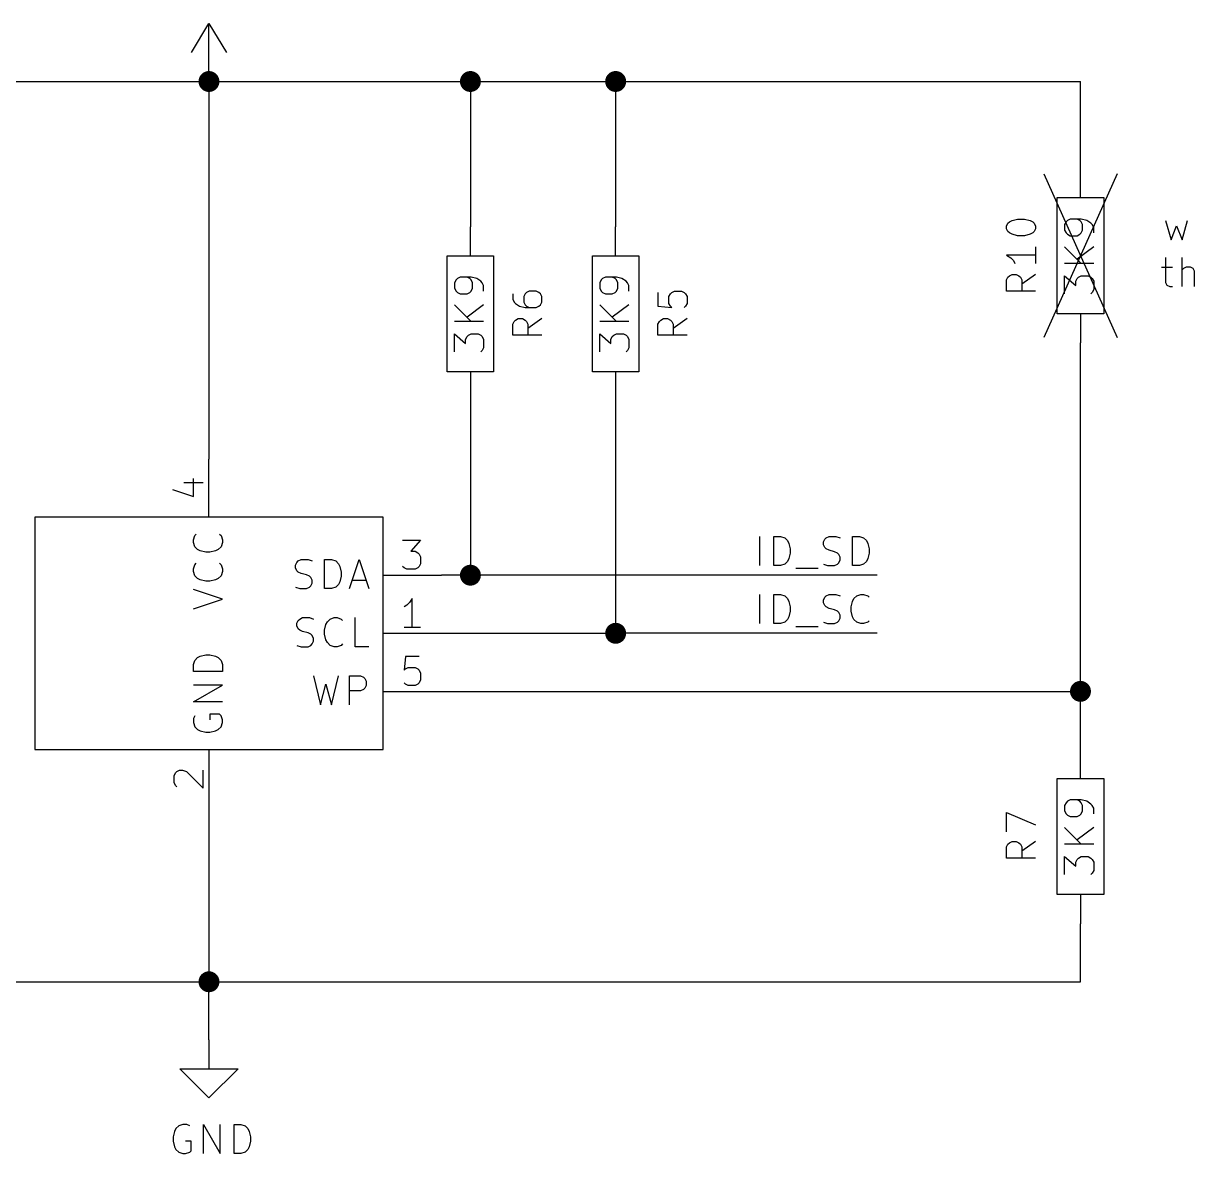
# Model space of a CAD drawing. Extents: x 0.4 to 11.3, y -7.9 to -0.4.
# Drawn here: x 1.431 to 3.446, y -5.646 to -3.7 of the extents above; entities that cross this region are included whole.
import ezdxf

# ---------------------------------------------------------------- set-up
doc = ezdxf.new("R2010")
doc.units = 0
doc.header["$MEASUREMENT"] = 0
for name, color, linetype in [('BLUE3', 171, 'CONTINUOUS'), ('CYAN2', 4, 'CONTINUOUS'), ('GRAY1', 251, 'CONTINUOUS'), ('GRAY3', 9, 'CONTINUOUS'), ('GREEN3', 91, 'CONTINUOUS'), ('LORANGE', 41, 'CONTINUOUS'), ('LYELLOW', 51, 'CONTINUOUS'), ('RED2', 1, 'CONTINUOUS'), ('RED3', 11, 'CONTINUOUS')]:
    doc.layers.add(name, color=color, linetype=linetype)

msp = doc.modelspace()

# ---------------------------------------------------------------- linework, layer by layer
at = {"layer": 'BLUE3', "linetype": 'CONTINUOUS'}
for p, q in [((3.3964, -4.0391), (3.406, -4.0725)), ((3.406, -4.0725), (3.4155, -4.0487)), ((3.4155, -4.0487), (3.425, -4.0725)), ((3.425, -4.0725), (3.4345, -4.0391)), ((3.3964, -4.103), (3.3964, -4.1458)), ((3.425, -4.153), (3.425, -4.103)), ((3.3893, -4.1196), (3.4083, -4.1196)), ((3.4274, -4.122), (3.425, -4.1244)), ((3.4321, -4.1196), (3.4274, -4.122)), ((3.4393, -4.1196), (3.4321, -4.1196)), ((3.444, -4.122), (3.4393, -4.1196)), ((3.4464, -4.1268), (3.444, -4.122)), ((3.4464, -4.153), (3.4464, -4.1268)), ((3.3964, -4.1458), (3.3988, -4.1506)), ((3.3988, -4.1506), (3.4036, -4.153)), ((3.4036, -4.153), (3.4083, -4.153))]:
    msp.add_line(p, q, dxfattribs=at)
at = {"layer": 'CYAN2', "linetype": 'CONTINUOUS'}
for p, q in [((2.1752, -4.1417), (2.1728, -4.1464)), ((2.1728, -4.1464), (2.1728, -4.1559)), ((2.1776, -4.1393), (2.1752, -4.1417)), ((2.1823, -4.1369), (2.1776, -4.1393)), ((2.2014, -4.1369), (2.1823, -4.1369)), ((2.199, -4.1393), (2.1942, -4.1369)), ((2.2014, -4.1417), (2.199, -4.1393)), ((2.2109, -4.1393), (2.2014, -4.1369)), ((2.2038, -4.1464), (2.2014, -4.1417)), ((2.2038, -4.1559), (2.2038, -4.1464)), ((2.218, -4.144), (2.2109, -4.1393)), ((2.2204, -4.1464), (2.218, -4.144)), ((2.2228, -4.1512), (2.2204, -4.1464)), ((2.2228, -4.1607), (2.2228, -4.1512)), ((2.4252, -4.1417), (2.4228, -4.1464)), ((2.4228, -4.1464), (2.4228, -4.1559)), ((2.4276, -4.1393), (2.4252, -4.1417)), ((2.4323, -4.1369), (2.4276, -4.1393)), ((2.4514, -4.1369), (2.4323, -4.1369)), ((2.449, -4.1393), (2.4442, -4.1369)), ((2.4514, -4.1417), (2.449, -4.1393)), ((2.4609, -4.1393), (2.4514, -4.1369)), ((2.4538, -4.1464), (2.4514, -4.1417)), ((2.4538, -4.1559), (2.4538, -4.1464)), ((2.468, -4.144), (2.4609, -4.1393)), ((2.4704, -4.1464), (2.468, -4.144)), ((2.4728, -4.1512), (2.4704, -4.1464)), ((2.4728, -4.1607), (2.4728, -4.1512)), ((2.1728, -4.1559), (2.1752, -4.1607)), ((2.1752, -4.1607), (2.1776, -4.1631)), ((2.1776, -4.1631), (2.1823, -4.1655)), ((2.1823, -4.1655), (2.1942, -4.1655)), ((2.1942, -4.1655), (2.199, -4.1631)), ((2.199, -4.1631), (2.2014, -4.1607)), ((2.2014, -4.1607), (2.2038, -4.1559)), ((2.2728, -4.1655), (2.2728, -4.175)), ((2.2942, -4.1655), (2.2918, -4.1702)), ((2.2918, -4.1702), (2.2918, -4.1798)), ((2.2966, -4.1631), (2.2942, -4.1655)), ((2.3014, -4.1607), (2.2966, -4.1631)), ((2.3133, -4.1607), (2.3014, -4.1607)), ((2.318, -4.1631), (2.3133, -4.1607)), ((2.3204, -4.1655), (2.318, -4.1631)), ((2.3228, -4.1702), (2.3204, -4.1655)), ((2.3228, -4.1798), (2.3228, -4.1702)), ((2.4228, -4.1559), (2.4252, -4.1607)), ((2.4252, -4.1607), (2.4276, -4.1631)), ((2.4276, -4.1631), (2.4323, -4.1655)), ((2.4323, -4.1655), (2.4442, -4.1655)), ((2.4442, -4.1655), (2.449, -4.1631)), ((2.449, -4.1631), (2.4514, -4.1607)), ((2.4514, -4.1607), (2.4538, -4.1559)), ((2.5228, -4.1631), (2.5228, -4.1869)), ((2.5418, -4.1702), (2.5442, -4.1655)), ((2.5418, -4.1821), (2.5418, -4.1702)), ((2.5442, -4.1655), (2.5466, -4.1631)), ((2.5466, -4.1631), (2.5514, -4.1607)), ((2.5514, -4.1607), (2.5633, -4.1607)), ((2.5633, -4.1607), (2.568, -4.1631)), ((2.568, -4.1631), (2.5704, -4.1655)), ((2.5704, -4.1655), (2.5728, -4.1702)), ((2.5728, -4.1702), (2.5728, -4.1821)), ((2.1728, -4.1845), (2.2014, -4.2131)), ((2.2228, -4.1845), (2.1942, -4.2059)), ((2.2728, -4.175), (2.2752, -4.1798)), ((2.2752, -4.1798), (2.2776, -4.1821)), ((2.2776, -4.1821), (2.2847, -4.1869)), ((2.2847, -4.1869), (2.2942, -4.1893)), ((2.2918, -4.1798), (2.2942, -4.1845)), ((2.2942, -4.1845), (2.2966, -4.1869)), ((2.2942, -4.1893), (2.3133, -4.1893)), ((2.2966, -4.1869), (2.3014, -4.1893)), ((2.3133, -4.1893), (2.318, -4.1869)), ((2.318, -4.1869), (2.3204, -4.1845)), ((2.3204, -4.1845), (2.3228, -4.1798)), ((2.4228, -4.1845), (2.4514, -4.2131)), ((2.4728, -4.1845), (2.4442, -4.2059)), ((2.5228, -4.1869), (2.5466, -4.1893)), ((2.5442, -4.1869), (2.5418, -4.1821)), ((2.5466, -4.1893), (2.5442, -4.1869)), ((2.5704, -4.1869), (2.568, -4.1893)), ((2.5728, -4.1821), (2.5704, -4.1869)), ((2.2752, -4.2131), (2.2776, -4.2107)), ((2.2776, -4.2107), (2.2823, -4.2083)), ((2.2823, -4.2083), (2.2895, -4.2083)), ((2.2895, -4.2083), (2.2942, -4.2107)), ((2.2942, -4.2107), (2.2966, -4.2131)), ((2.3228, -4.2083), (2.299, -4.225)), ((2.5252, -4.2131), (2.5276, -4.2107)), ((2.5276, -4.2107), (2.5323, -4.2083)), ((2.5323, -4.2083), (2.5395, -4.2083)), ((2.5395, -4.2083), (2.5442, -4.2107)), ((2.5442, -4.2107), (2.5466, -4.2131)), ((2.5728, -4.2083), (2.549, -4.225)), ((2.2228, -4.2131), (2.1728, -4.2131)), ((2.2728, -4.2179), (2.2752, -4.2131)), ((2.2728, -4.2369), (2.2728, -4.2179)), ((2.2966, -4.2131), (2.299, -4.2179)), ((2.299, -4.2179), (2.299, -4.2369)), ((2.4728, -4.2131), (2.4228, -4.2131)), ((2.5228, -4.2179), (2.5252, -4.2131)), ((2.5228, -4.2369), (2.5228, -4.2179)), ((2.5466, -4.2131), (2.549, -4.2179)), ((2.549, -4.2179), (2.549, -4.2369)), ((2.1728, -4.2655), (2.1728, -4.2345)), ((2.1728, -4.2345), (2.1918, -4.2512)), ((2.1918, -4.244), (2.1942, -4.2393)), ((2.1918, -4.2512), (2.1918, -4.244)), ((2.1942, -4.2393), (2.1966, -4.2369)), ((2.1966, -4.2369), (2.2014, -4.2345)), ((2.2014, -4.2345), (2.2133, -4.2345)), ((2.2133, -4.2345), (2.218, -4.2369)), ((2.218, -4.2369), (2.2204, -4.2393)), ((2.2204, -4.2393), (2.2228, -4.244)), ((2.2228, -4.244), (2.2228, -4.2583)), ((2.3228, -4.2369), (2.2728, -4.2369)), ((2.4228, -4.2655), (2.4228, -4.2345)), ((2.4228, -4.2345), (2.4418, -4.2512)), ((2.4418, -4.244), (2.4442, -4.2393)), ((2.4418, -4.2512), (2.4418, -4.244)), ((2.4442, -4.2393), (2.4466, -4.2369)), ((2.4466, -4.2369), (2.4514, -4.2345)), ((2.4514, -4.2345), (2.4633, -4.2345)), ((2.4633, -4.2345), (2.468, -4.2369)), ((2.468, -4.2369), (2.4704, -4.2393)), ((2.4704, -4.2393), (2.4728, -4.244)), ((2.4728, -4.244), (2.4728, -4.2583)), ((2.5728, -4.2369), (2.5228, -4.2369)), ((2.2204, -4.2631), (2.218, -4.2655)), ((2.2228, -4.2583), (2.2204, -4.2631)), ((2.4704, -4.2631), (2.468, -4.2655)), ((2.4728, -4.2583), (2.4704, -4.2631)), ((1.7231, -4.589), (1.7255, -4.5819)), ((1.7231, -4.589), (1.7255, -4.5819)), ((1.7231, -4.5938), (1.7231, -4.589)), ((1.7231, -4.5938), (1.7231, -4.589)), ((1.7255, -4.6009), (1.7231, -4.5938)), ((1.7255, -4.6009), (1.7231, -4.5938)), ((1.7255, -4.5819), (1.7279, -4.5795)), ((1.7255, -4.5819), (1.7279, -4.5795)), ((1.7684, -4.5795), (1.7708, -4.5819)), ((1.7684, -4.5795), (1.7708, -4.5819)), ((1.7708, -4.5819), (1.7731, -4.589)), ((1.7708, -4.5819), (1.7731, -4.589)), ((1.7731, -4.5938), (1.7708, -4.6009)), ((1.7731, -4.5938), (1.7708, -4.6009)), ((1.7731, -4.589), (1.7731, -4.5938)), ((1.7731, -4.589), (1.7731, -4.5938)), ((1.7303, -4.6057), (1.7255, -4.6009)), ((1.7303, -4.6057), (1.7255, -4.6009)), ((1.735, -4.6081), (1.7303, -4.6057)), ((1.735, -4.6081), (1.7303, -4.6057)), ((1.7446, -4.6105), (1.735, -4.6081)), ((1.7446, -4.6105), (1.735, -4.6081)), ((1.7517, -4.6105), (1.7446, -4.6105)), ((1.7517, -4.6105), (1.7446, -4.6105)), ((1.7612, -4.6081), (1.7517, -4.6105)), ((1.7612, -4.6081), (1.7517, -4.6105)), ((1.766, -4.6057), (1.7612, -4.6081)), ((1.766, -4.6057), (1.7612, -4.6081)), ((1.7708, -4.6009), (1.766, -4.6057)), ((1.7708, -4.6009), (1.766, -4.6057)), ((1.7231, -4.639), (1.7255, -4.6319)), ((1.7231, -4.639), (1.7255, -4.6319)), ((1.7255, -4.6319), (1.7279, -4.6295)), ((1.7255, -4.6319), (1.7279, -4.6295)), ((1.7684, -4.6295), (1.7708, -4.6319)), ((1.7684, -4.6295), (1.7708, -4.6319)), ((1.7708, -4.6319), (1.7731, -4.639)), ((1.7708, -4.6319), (1.7731, -4.639)), ((1.899, -4.6327), (1.9014, -4.6279)), ((1.899, -4.6327), (1.9014, -4.6279)), ((1.899, -4.6374), (1.899, -4.6327)), ((1.899, -4.6374), (1.899, -4.6327)), ((1.9014, -4.6279), (1.9038, -4.6255)), ((1.9014, -4.6279), (1.9038, -4.6255)), ((1.9038, -4.6255), (1.9086, -4.6231)), ((1.9038, -4.6255), (1.9086, -4.6231)), ((1.9086, -4.6231), (1.9205, -4.6231)), ((1.9086, -4.6231), (1.9205, -4.6231)), ((1.9205, -4.6231), (1.9276, -4.6255)), ((1.9205, -4.6231), (1.9276, -4.6255)), ((1.949, -4.6731), (1.949, -4.6231)), ((1.949, -4.6231), (1.9609, -4.6231)), ((1.949, -4.6731), (1.949, -4.6231)), ((1.949, -4.6231), (1.9609, -4.6231)), ((1.9609, -4.6231), (1.9681, -4.6255)), ((1.9609, -4.6231), (1.9681, -4.6255)), ((1.9681, -4.6255), (1.9729, -4.6303)), ((1.9681, -4.6255), (1.9729, -4.6303)), ((1.9729, -4.6303), (1.9752, -4.635)), ((1.9729, -4.6303), (1.9752, -4.635)), ((1.9752, -4.635), (1.9776, -4.6446)), ((1.9752, -4.635), (1.9776, -4.6446)), ((1.9919, -4.6731), (2.0086, -4.6231)), ((1.9919, -4.6731), (2.0086, -4.6231)), ((2.0086, -4.6231), (2.0252, -4.6731)), ((2.0086, -4.6231), (2.0252, -4.6731)), ((1.7231, -4.6438), (1.7231, -4.639)), ((1.7231, -4.6438), (1.7231, -4.639)), ((1.7255, -4.6509), (1.7231, -4.6438)), ((1.7255, -4.6509), (1.7231, -4.6438)), ((1.7303, -4.6557), (1.7255, -4.6509)), ((1.7303, -4.6557), (1.7255, -4.6509)), ((1.735, -4.6581), (1.7303, -4.6557)), ((1.735, -4.6581), (1.7303, -4.6557)), ((1.766, -4.6557), (1.7612, -4.6581)), ((1.766, -4.6557), (1.7612, -4.6581)), ((1.7708, -4.6509), (1.766, -4.6557)), ((1.7708, -4.6509), (1.766, -4.6557)), ((1.7731, -4.6438), (1.7708, -4.6509)), ((1.7731, -4.6438), (1.7708, -4.6509)), ((1.7731, -4.639), (1.7731, -4.6438)), ((1.7731, -4.639), (1.7731, -4.6438)), ((1.9014, -4.6422), (1.899, -4.6374)), ((1.9014, -4.6422), (1.899, -4.6374)), ((1.9038, -4.6446), (1.9014, -4.6422)), ((1.9038, -4.6446), (1.9014, -4.6422)), ((1.9086, -4.6469), (1.9038, -4.6446)), ((1.9086, -4.6469), (1.9038, -4.6446)), ((1.9181, -4.6493), (1.9086, -4.6469)), ((1.9181, -4.6493), (1.9086, -4.6469)), ((1.9229, -4.6517), (1.9181, -4.6493)), ((1.9229, -4.6517), (1.9181, -4.6493)), ((1.9252, -4.6541), (1.9229, -4.6517)), ((1.9252, -4.6541), (1.9229, -4.6517)), ((1.9276, -4.6588), (1.9252, -4.6541)), ((1.9276, -4.6588), (1.9252, -4.6541)), ((1.9776, -4.6517), (1.9752, -4.6612)), ((1.9776, -4.6517), (1.9752, -4.6612)), ((1.9776, -4.6446), (1.9776, -4.6517)), ((1.9776, -4.6446), (1.9776, -4.6517)), ((1.7731, -4.6914), (1.7231, -4.6748)), ((1.7731, -4.6914), (1.7231, -4.6748)), ((1.7446, -4.6605), (1.735, -4.6581)), ((1.7446, -4.6605), (1.735, -4.6581)), ((1.7517, -4.6605), (1.7446, -4.6605)), ((1.7517, -4.6605), (1.7446, -4.6605)), ((1.7612, -4.6581), (1.7517, -4.6605)), ((1.7612, -4.6581), (1.7517, -4.6605)), ((1.899, -4.6708), (1.9062, -4.6731)), ((1.899, -4.6708), (1.9062, -4.6731)), ((1.9062, -4.6731), (1.9181, -4.6731)), ((1.9062, -4.6731), (1.9181, -4.6731)), ((1.9181, -4.6731), (1.9229, -4.6708)), ((1.9181, -4.6731), (1.9229, -4.6708)), ((1.9229, -4.6708), (1.9252, -4.6684)), ((1.9229, -4.6708), (1.9252, -4.6684)), ((1.9252, -4.6684), (1.9276, -4.6636)), ((1.9252, -4.6684), (1.9276, -4.6636)), ((1.9276, -4.6636), (1.9276, -4.6588)), ((1.9276, -4.6636), (1.9276, -4.6588)), ((1.9609, -4.6731), (1.949, -4.6731)), ((1.9609, -4.6731), (1.949, -4.6731)), ((1.9681, -4.6708), (1.9609, -4.6731)), ((1.9681, -4.6708), (1.9609, -4.6731)), ((1.9729, -4.666), (1.9681, -4.6708)), ((1.9729, -4.666), (1.9681, -4.6708)), ((1.9752, -4.6612), (1.9729, -4.666)), ((1.9752, -4.6612), (1.9729, -4.666)), ((1.9967, -4.6588), (2.0205, -4.6588)), ((1.9967, -4.6588), (2.0205, -4.6588)), ((1.7231, -4.7081), (1.7731, -4.6914)), ((1.7231, -4.7081), (1.7731, -4.6914)), ((1.9014, -4.7327), (1.9038, -4.7279)), ((1.9014, -4.7327), (1.9038, -4.7279)), ((1.9014, -4.7374), (1.9014, -4.7327)), ((1.9014, -4.7374), (1.9014, -4.7327)), ((1.9038, -4.7279), (1.9062, -4.7255)), ((1.9038, -4.7279), (1.9062, -4.7255)), ((1.9062, -4.7255), (1.911, -4.7231)), ((1.9062, -4.7255), (1.911, -4.7231)), ((1.911, -4.7231), (1.9229, -4.7231)), ((1.911, -4.7231), (1.9229, -4.7231)), ((1.9229, -4.7231), (1.93, -4.7255)), ((1.9229, -4.7231), (1.93, -4.7255)), ((1.949, -4.7446), (1.9514, -4.735)), ((1.949, -4.7446), (1.9514, -4.735)), ((1.9514, -4.735), (1.9538, -4.7303)), ((1.9514, -4.735), (1.9538, -4.7303)), ((1.9538, -4.7303), (1.9586, -4.7255)), ((1.9538, -4.7303), (1.9586, -4.7255)), ((1.9586, -4.7255), (1.9657, -4.7231)), ((1.9586, -4.7255), (1.9657, -4.7231)), ((1.9657, -4.7231), (1.9705, -4.7231)), ((1.9657, -4.7231), (1.9705, -4.7231)), ((1.9705, -4.7231), (1.9776, -4.7255)), ((1.9705, -4.7231), (1.9776, -4.7255)), ((1.9776, -4.7255), (1.98, -4.7279)), ((1.9776, -4.7255), (1.98, -4.7279)), ((2.0014, -4.7731), (2.0014, -4.7231)), ((2.0014, -4.7731), (2.0014, -4.7231)), ((1.9038, -4.7422), (1.9014, -4.7374)), ((1.9038, -4.7422), (1.9014, -4.7374)), ((1.9062, -4.7446), (1.9038, -4.7422)), ((1.9062, -4.7446), (1.9038, -4.7422)), ((1.911, -4.7469), (1.9062, -4.7446)), ((1.911, -4.7469), (1.9062, -4.7446)), ((1.9205, -4.7493), (1.911, -4.7469)), ((1.9205, -4.7493), (1.911, -4.7469)), ((1.9252, -4.7517), (1.9205, -4.7493)), ((1.9252, -4.7517), (1.9205, -4.7493)), ((1.9276, -4.7541), (1.9252, -4.7517)), ((1.9276, -4.7541), (1.9252, -4.7517)), ((1.93, -4.7588), (1.9276, -4.7541)), ((1.93, -4.7588), (1.9276, -4.7541)), ((1.949, -4.7517), (1.949, -4.7446)), ((1.949, -4.7517), (1.949, -4.7446)), ((1.9514, -4.7612), (1.949, -4.7517)), ((1.9514, -4.7612), (1.949, -4.7517)), ((1.9014, -4.7708), (1.9086, -4.7731)), ((1.9014, -4.7708), (1.9086, -4.7731)), ((1.9086, -4.7731), (1.9205, -4.7731)), ((1.9086, -4.7731), (1.9205, -4.7731)), ((1.9205, -4.7731), (1.9252, -4.7708)), ((1.9205, -4.7731), (1.9252, -4.7708)), ((1.9252, -4.7708), (1.9276, -4.7684)), ((1.9252, -4.7708), (1.9276, -4.7684)), ((1.9276, -4.7684), (1.93, -4.7636)), ((1.9276, -4.7684), (1.93, -4.7636)), ((1.93, -4.7636), (1.93, -4.7588)), ((1.93, -4.7636), (1.93, -4.7588)), ((1.9538, -4.766), (1.9514, -4.7612)), ((1.9538, -4.766), (1.9514, -4.7612)), ((1.9586, -4.7708), (1.9538, -4.766)), ((1.9586, -4.7708), (1.9538, -4.766)), ((1.9657, -4.7731), (1.9586, -4.7708)), ((1.9657, -4.7731), (1.9586, -4.7708)), ((1.9705, -4.7731), (1.9657, -4.7731)), ((1.9705, -4.7731), (1.9657, -4.7731)), ((1.9776, -4.7708), (1.9705, -4.7731)), ((1.9776, -4.7708), (1.9705, -4.7731)), ((1.98, -4.7684), (1.9776, -4.7708)), ((1.98, -4.7684), (1.9776, -4.7708)), ((2.0252, -4.7731), (2.0014, -4.7731)), ((2.0252, -4.7731), (2.0014, -4.7731)), ((1.7231, -4.8038), (1.7255, -4.7967)), ((1.7231, -4.8038), (1.7255, -4.7967)), ((1.7255, -4.7967), (1.7303, -4.7919)), ((1.7255, -4.7967), (1.7303, -4.7919)), ((1.7303, -4.7919), (1.735, -4.7895)), ((1.7303, -4.7919), (1.735, -4.7895)), ((1.735, -4.7895), (1.7446, -4.7871)), ((1.735, -4.7895), (1.7446, -4.7871)), ((1.7446, -4.7871), (1.7517, -4.7871)), ((1.7446, -4.7871), (1.7517, -4.7871)), ((1.7517, -4.7871), (1.7612, -4.7895)), ((1.7517, -4.7871), (1.7612, -4.7895)), ((1.7612, -4.7895), (1.766, -4.7919)), ((1.7612, -4.7895), (1.766, -4.7919)), ((1.766, -4.7919), (1.7708, -4.7967)), ((1.766, -4.7919), (1.7708, -4.7967)), ((1.7708, -4.7967), (1.7731, -4.8038)), ((1.7708, -4.7967), (1.7731, -4.8038)), ((1.7231, -4.8157), (1.7231, -4.8038)), ((1.7231, -4.8157), (1.7231, -4.8038)), ((1.7731, -4.8157), (1.7231, -4.8157)), ((1.7731, -4.8157), (1.7231, -4.8157)), ((1.7731, -4.8038), (1.7731, -4.8157)), ((1.7731, -4.8038), (1.7731, -4.8157)), ((1.93, -4.8231), (1.9419, -4.8731)), ((1.93, -4.8231), (1.9419, -4.8731)), ((1.9419, -4.8731), (1.9514, -4.8374)), ((1.9419, -4.8731), (1.9514, -4.8374)), ((1.9514, -4.8374), (1.961, -4.8731)), ((1.9514, -4.8374), (1.961, -4.8731)), ((1.961, -4.8731), (1.9729, -4.8231)), ((1.961, -4.8731), (1.9729, -4.8231)), ((1.9919, -4.8731), (1.9919, -4.8231)), ((1.9919, -4.8231), (2.0109, -4.8231)), ((1.9919, -4.8731), (1.9919, -4.8231)), ((1.9919, -4.8231), (2.0109, -4.8231)), ((2.0109, -4.8231), (2.0157, -4.8255)), ((2.0109, -4.8231), (2.0157, -4.8255)), ((2.0157, -4.8255), (2.0181, -4.8279)), ((2.0157, -4.8255), (2.0181, -4.8279)), ((2.0181, -4.8279), (2.0205, -4.8327)), ((2.0181, -4.8279), (2.0205, -4.8327)), ((2.0205, -4.8327), (2.0205, -4.8398)), ((2.0205, -4.8327), (2.0205, -4.8398)), ((1.7231, -4.8681), (1.7731, -4.8395)), ((1.7731, -4.8395), (1.7231, -4.8395)), ((1.7231, -4.8681), (1.7731, -4.8395)), ((1.7731, -4.8395), (1.7231, -4.8395)), ((2.0109, -4.8493), (1.9919, -4.8493)), ((2.0109, -4.8493), (1.9919, -4.8493)), ((2.0157, -4.8469), (2.0109, -4.8493)), ((2.0157, -4.8469), (2.0109, -4.8493)), ((2.0181, -4.8446), (2.0157, -4.8469)), ((2.0181, -4.8446), (2.0157, -4.8469)), ((2.0205, -4.8398), (2.0181, -4.8446)), ((2.0205, -4.8398), (2.0181, -4.8446)), ((1.7731, -4.8681), (1.7231, -4.8681)), ((1.7731, -4.8681), (1.7231, -4.8681)), ((1.7255, -4.8919), (1.7231, -4.8967)), ((1.7255, -4.8919), (1.7231, -4.8967)), ((1.7231, -4.8967), (1.7231, -4.9038)), ((1.7231, -4.8967), (1.7231, -4.9038)), ((1.7684, -4.8895), (1.7517, -4.8895)), ((1.7517, -4.8895), (1.7517, -4.899)), ((1.7684, -4.8895), (1.7517, -4.8895)), ((1.7517, -4.8895), (1.7517, -4.899)), ((1.7708, -4.8919), (1.7684, -4.8895)), ((1.7708, -4.8919), (1.7684, -4.8895)), ((1.7731, -4.899), (1.7708, -4.8919)), ((1.7731, -4.899), (1.7708, -4.8919)), ((1.7231, -4.9038), (1.7255, -4.9109)), ((1.7231, -4.9038), (1.7255, -4.9109)), ((1.7255, -4.9109), (1.7303, -4.9157)), ((1.7255, -4.9109), (1.7303, -4.9157)), ((1.7303, -4.9157), (1.735, -4.9181)), ((1.7303, -4.9157), (1.735, -4.9181)), ((1.735, -4.9181), (1.7446, -4.9205)), ((1.735, -4.9181), (1.7446, -4.9205)), ((1.7517, -4.9205), (1.7612, -4.9181)), ((1.7517, -4.9205), (1.7612, -4.9181)), ((1.7612, -4.9181), (1.766, -4.9157)), ((1.7612, -4.9181), (1.766, -4.9157)), ((1.766, -4.9157), (1.7708, -4.9109)), ((1.766, -4.9157), (1.7708, -4.9109)), ((1.7708, -4.9109), (1.7731, -4.9038)), ((1.7708, -4.9109), (1.7731, -4.9038)), ((1.7731, -4.9038), (1.7731, -4.899)), ((1.7731, -4.9038), (1.7731, -4.899)), ((1.7446, -4.9205), (1.7517, -4.9205)), ((1.7446, -4.9205), (1.7517, -4.9205)), ((3.2276, -5.0393), (3.2252, -5.0417)), ((3.2323, -5.0369), (3.2276, -5.0393)), ((3.2514, -5.0369), (3.2323, -5.0369)), ((3.249, -5.0393), (3.2442, -5.0369)), ((3.2514, -5.0417), (3.249, -5.0393)), ((3.2609, -5.0393), (3.2514, -5.0369)), ((3.268, -5.044), (3.2609, -5.0393)), ((3.1228, -5.0917), (3.1228, -5.0583)), ((3.1228, -5.0583), (3.1728, -5.0798)), ((3.2252, -5.0417), (3.2228, -5.0464)), ((3.2228, -5.0464), (3.2228, -5.0559)), ((3.2228, -5.0559), (3.2252, -5.0607)), ((3.2538, -5.0464), (3.2514, -5.0417)), ((3.2514, -5.0607), (3.2538, -5.0559)), ((3.2538, -5.0559), (3.2538, -5.0464)), ((3.2704, -5.0464), (3.268, -5.044)), ((3.2728, -5.0512), (3.2704, -5.0464)), ((3.2728, -5.0607), (3.2728, -5.0512)), ((3.2252, -5.0607), (3.2276, -5.0631)), ((3.2276, -5.0631), (3.2323, -5.0655)), ((3.2323, -5.0655), (3.2442, -5.0655)), ((3.2442, -5.0655), (3.249, -5.0631)), ((3.249, -5.0631), (3.2514, -5.0607)), ((3.2228, -5.0845), (3.2514, -5.1131)), ((3.2728, -5.0845), (3.2442, -5.1059)), ((3.1228, -5.1179), (3.1252, -5.1131)), ((3.1228, -5.1369), (3.1228, -5.1179)), ((3.1252, -5.1131), (3.1276, -5.1107)), ((3.1276, -5.1107), (3.1323, -5.1083)), ((3.1323, -5.1083), (3.1395, -5.1083)), ((3.1395, -5.1083), (3.1442, -5.1107)), ((3.1442, -5.1107), (3.1466, -5.1131)), ((3.1466, -5.1131), (3.149, -5.1179)), ((3.1728, -5.1083), (3.149, -5.125)), ((3.149, -5.1179), (3.149, -5.1369)), ((3.2728, -5.1131), (3.2228, -5.1131)), ((3.1728, -5.1369), (3.1228, -5.1369)), ((3.2228, -5.1655), (3.2228, -5.1345)), ((3.2228, -5.1345), (3.2419, -5.1512)), ((3.2419, -5.144), (3.2442, -5.1393)), ((3.2442, -5.1393), (3.2466, -5.1369)), ((3.2466, -5.1369), (3.2514, -5.1345)), ((3.2514, -5.1345), (3.2633, -5.1345)), ((3.2633, -5.1345), (3.268, -5.1369)), ((3.268, -5.1369), (3.2704, -5.1393)), ((3.2704, -5.1393), (3.2728, -5.144)), ((3.2419, -5.1512), (3.2419, -5.144)), ((3.2728, -5.1583), (3.2704, -5.1631)), ((3.2728, -5.144), (3.2728, -5.1583)), ((3.2704, -5.1631), (3.268, -5.1655)), ((1.6931, -5.6029), (1.6907, -5.6077)), ((1.6979, -5.5982), (1.6931, -5.6029)), ((1.705, -5.5958), (1.6979, -5.5982)), ((1.7121, -5.5958), (1.705, -5.5958)), ((1.7169, -5.5982), (1.7121, -5.5958)), ((1.7407, -5.6458), (1.7407, -5.5958)), ((1.7407, -5.5958), (1.7693, -5.6458)), ((1.7693, -5.6458), (1.7693, -5.5958)), ((1.7931, -5.6458), (1.7931, -5.5958)), ((1.7931, -5.5958), (1.805, -5.5958)), ((1.805, -5.5958), (1.8121, -5.5982)), ((1.8121, -5.5982), (1.8169, -5.6029)), ((1.8169, -5.6029), (1.8193, -5.6077)), ((1.6907, -5.6077), (1.6883, -5.6172)), ((1.6883, -5.6172), (1.6883, -5.6244)), ((1.8193, -5.6077), (1.8217, -5.6172)), ((1.8217, -5.6172), (1.8217, -5.6244)), ((1.6883, -5.6244), (1.6907, -5.6339)), ((1.6907, -5.6339), (1.6931, -5.6387)), ((1.6931, -5.6387), (1.6979, -5.6434)), ((1.6979, -5.6434), (1.705, -5.6458)), ((1.7193, -5.6244), (1.7098, -5.6244)), ((1.7098, -5.6458), (1.7169, -5.6434)), ((1.7169, -5.6434), (1.7193, -5.641)), ((1.7193, -5.641), (1.7193, -5.6244)), ((1.8121, -5.6434), (1.805, -5.6458)), ((1.8169, -5.6387), (1.8121, -5.6434)), ((1.8193, -5.6339), (1.8169, -5.6387)), ((1.8217, -5.6244), (1.8193, -5.6339)), ((1.705, -5.6458), (1.7098, -5.6458)), ((1.805, -5.6458), (1.7931, -5.6458))]:
    msp.add_line(p, q, dxfattribs=at)
at = {"layer": 'GRAY1', "linetype": 'CONTINUOUS'}
for p, q in [((2.6983, -4.6333), (2.6983, -4.5833)), ((2.7221, -4.6333), (2.7221, -4.5833)), ((2.7221, -4.5833), (2.734, -4.5833)), ((2.734, -4.5833), (2.7411, -4.5857)), ((2.7411, -4.5857), (2.7459, -4.5904)), ((2.7459, -4.5904), (2.7483, -4.5952)), ((2.7483, -4.5952), (2.7506, -4.6047)), ((2.8078, -4.5928), (2.8102, -4.5881)), ((2.8078, -4.5976), (2.8078, -4.5928)), ((2.8102, -4.5881), (2.8126, -4.5857)), ((2.8126, -4.5857), (2.8173, -4.5833)), ((2.8173, -4.5833), (2.8292, -4.5833)), ((2.8292, -4.5833), (2.8364, -4.5857)), ((2.8578, -4.6333), (2.8578, -4.5833)), ((2.8578, -4.5833), (2.8697, -4.5833)), ((2.8697, -4.5833), (2.8768, -4.5857)), ((2.8768, -4.5857), (2.8816, -4.5904)), ((2.8816, -4.5904), (2.884, -4.5952)), ((2.884, -4.5952), (2.8864, -4.6047)), ((2.7506, -4.6119), (2.7483, -4.6214)), ((2.7506, -4.6047), (2.7506, -4.6119)), ((2.8102, -4.6023), (2.8078, -4.5976)), ((2.8126, -4.6047), (2.8102, -4.6023)), ((2.8173, -4.6071), (2.8126, -4.6047)), ((2.8268, -4.6095), (2.8173, -4.6071)), ((2.8316, -4.6119), (2.8268, -4.6095)), ((2.834, -4.6143), (2.8316, -4.6119)), ((2.8364, -4.619), (2.834, -4.6143)), ((2.8864, -4.6119), (2.884, -4.6214)), ((2.8864, -4.6047), (2.8864, -4.6119)), ((2.734, -4.6333), (2.7221, -4.6333)), ((2.7411, -4.6309), (2.734, -4.6333)), ((2.7459, -4.6262), (2.7411, -4.6309)), ((2.7483, -4.6214), (2.7459, -4.6262)), ((2.8078, -4.6309), (2.8149, -4.6333)), ((2.8149, -4.6333), (2.8268, -4.6333)), ((2.8268, -4.6333), (2.8316, -4.6309)), ((2.8316, -4.6309), (2.834, -4.6285)), ((2.834, -4.6285), (2.8364, -4.6238)), ((2.8364, -4.6238), (2.8364, -4.619)), ((2.8697, -4.6333), (2.8578, -4.6333)), ((2.8768, -4.6309), (2.8697, -4.6333)), ((2.8816, -4.6262), (2.8768, -4.6309)), ((2.884, -4.6214), (2.8816, -4.6262)), ((2.7602, -4.6381), (2.7983, -4.6381)), ((2.6983, -4.7333), (2.6983, -4.6833)), ((2.7221, -4.7333), (2.7221, -4.6833)), ((2.7221, -4.6833), (2.734, -4.6833)), ((2.734, -4.6833), (2.7411, -4.6857)), ((2.7411, -4.6857), (2.7459, -4.6904)), ((2.7459, -4.6904), (2.7483, -4.6952)), ((2.7483, -4.6952), (2.7506, -4.7047)), ((2.8078, -4.6928), (2.8102, -4.6881)), ((2.8078, -4.6976), (2.8078, -4.6928)), ((2.8102, -4.6881), (2.8126, -4.6857)), ((2.8126, -4.6857), (2.8173, -4.6833)), ((2.8173, -4.6833), (2.8292, -4.6833)), ((2.8292, -4.6833), (2.8364, -4.6857)), ((2.8554, -4.7047), (2.8578, -4.6952)), ((2.8578, -4.6952), (2.8602, -4.6904)), ((2.8602, -4.6904), (2.8649, -4.6857)), ((2.8649, -4.6857), (2.8721, -4.6833)), ((2.8721, -4.6833), (2.8768, -4.6833)), ((2.8768, -4.6833), (2.884, -4.6857)), ((2.884, -4.6857), (2.8864, -4.6881)), ((2.7506, -4.7119), (2.7483, -4.7214)), ((2.7506, -4.7047), (2.7506, -4.7119)), ((2.8102, -4.7023), (2.8078, -4.6976)), ((2.8126, -4.7047), (2.8102, -4.7023)), ((2.8173, -4.7071), (2.8126, -4.7047)), ((2.8268, -4.7095), (2.8173, -4.7071)), ((2.8316, -4.7119), (2.8268, -4.7095)), ((2.834, -4.7143), (2.8316, -4.7119)), ((2.8364, -4.719), (2.834, -4.7143)), ((2.8554, -4.7119), (2.8554, -4.7047)), ((2.8578, -4.7214), (2.8554, -4.7119)), ((2.734, -4.7333), (2.7221, -4.7333)), ((2.7411, -4.7309), (2.734, -4.7333)), ((2.7459, -4.7262), (2.7411, -4.7309)), ((2.7483, -4.7214), (2.7459, -4.7262)), ((2.8078, -4.7309), (2.8149, -4.7333)), ((2.8149, -4.7333), (2.8268, -4.7333)), ((2.8268, -4.7333), (2.8316, -4.7309)), ((2.8316, -4.7309), (2.834, -4.7285)), ((2.834, -4.7285), (2.8364, -4.7238)), ((2.8364, -4.7238), (2.8364, -4.719)), ((2.8602, -4.7262), (2.8578, -4.7214)), ((2.8649, -4.7309), (2.8602, -4.7262)), ((2.8721, -4.7333), (2.8649, -4.7309)), ((2.8768, -4.7333), (2.8721, -4.7333)), ((2.884, -4.7309), (2.8768, -4.7333)), ((2.8864, -4.7285), (2.884, -4.7309)), ((2.7602, -4.7381), (2.7983, -4.7381))]:
    msp.add_line(p, q, dxfattribs=at)
at = {"layer": 'GRAY3', "linetype": 'CONTINUOUS'}
for p, q in [((3.25, -4), (3.25, -3.95)), ((3.21, -4.2), (3.21, -4)), ((3.21, -4), (3.29, -4)), ((3.29, -4), (3.29, -4.2)), ((3.1228, -4.0488), (3.1252, -4.044)), ((3.1228, -4.0536), (3.1228, -4.0488)), ((3.1252, -4.044), (3.1276, -4.0417)), ((3.1276, -4.0417), (3.1323, -4.0393)), ((3.1323, -4.0393), (3.1419, -4.0369)), ((3.1419, -4.0369), (3.1538, -4.0369)), ((3.1538, -4.0369), (3.1633, -4.0393)), ((3.1633, -4.0393), (3.168, -4.0417)), ((3.168, -4.0417), (3.1704, -4.044)), ((3.1704, -4.044), (3.1728, -4.0488)), ((3.1728, -4.0488), (3.1728, -4.0536)), ((3.2252, -4.0417), (3.2228, -4.0464)), ((3.2228, -4.0464), (3.2228, -4.0559)), ((3.2276, -4.0393), (3.2252, -4.0417)), ((3.2323, -4.0369), (3.2276, -4.0393)), ((3.2514, -4.0369), (3.2323, -4.0369)), ((3.249, -4.0393), (3.2442, -4.0369)), ((3.2514, -4.0417), (3.249, -4.0393)), ((3.2609, -4.0393), (3.2514, -4.0369)), ((3.2538, -4.0464), (3.2514, -4.0417)), ((3.2538, -4.0559), (3.2538, -4.0464)), ((3.268, -4.044), (3.2609, -4.0393)), ((3.2704, -4.0464), (3.268, -4.044)), ((3.2728, -4.0512), (3.2704, -4.0464)), ((3.2728, -4.0607), (3.2728, -4.0512)), ((3.1252, -4.0583), (3.1228, -4.0536)), ((3.1276, -4.0607), (3.1252, -4.0583)), ((3.1323, -4.0631), (3.1276, -4.0607)), ((3.1419, -4.0655), (3.1323, -4.0631)), ((3.1538, -4.0655), (3.1419, -4.0655)), ((3.1633, -4.0631), (3.1538, -4.0655)), ((3.168, -4.0607), (3.1633, -4.0631)), ((3.1704, -4.0583), (3.168, -4.0607)), ((3.1728, -4.0536), (3.1704, -4.0583)), ((3.2228, -4.0559), (3.2252, -4.0607)), ((3.2252, -4.0607), (3.2276, -4.0631)), ((3.2276, -4.0631), (3.2323, -4.0655)), ((3.2323, -4.0655), (3.2442, -4.0655)), ((3.2442, -4.0655), (3.249, -4.0631)), ((3.249, -4.0631), (3.2514, -4.0607)), ((3.2514, -4.0607), (3.2538, -4.0559)), ((3.1728, -4.0845), (3.1728, -4.1131)), ((3.2228, -4.0845), (3.2514, -4.1131)), ((3.2728, -4.0845), (3.2442, -4.1059)), ((3.1728, -4.0988), (3.1228, -4.0988)), ((3.1228, -4.0988), (3.1299, -4.1036)), ((3.1299, -4.1036), (3.1347, -4.1083)), ((3.1347, -4.1083), (3.1371, -4.1131)), ((3.1276, -4.1345), (3.1323, -4.1321)), ((3.1323, -4.1321), (3.1395, -4.1321)), ((3.1395, -4.1321), (3.1442, -4.1345)), ((3.1728, -4.1321), (3.149, -4.1488)), ((3.2728, -4.1131), (3.2228, -4.1131)), ((3.1228, -4.1417), (3.1252, -4.1369)), ((3.1228, -4.1607), (3.1228, -4.1417)), ((3.1252, -4.1369), (3.1276, -4.1345)), ((3.1442, -4.1345), (3.1466, -4.1369)), ((3.1466, -4.1369), (3.149, -4.1417)), ((3.149, -4.1417), (3.149, -4.1607)), ((3.2228, -4.1655), (3.2228, -4.1345)), ((3.2228, -4.1345), (3.2419, -4.1512)), ((3.2419, -4.144), (3.2442, -4.1393)), ((3.2419, -4.1512), (3.2419, -4.144)), ((3.2442, -4.1393), (3.2466, -4.1369)), ((3.2466, -4.1369), (3.2514, -4.1345)), ((3.2514, -4.1345), (3.2633, -4.1345)), ((3.2633, -4.1345), (3.268, -4.1369)), ((3.268, -4.1369), (3.2704, -4.1393)), ((3.2704, -4.1393), (3.2728, -4.144)), ((3.2728, -4.144), (3.2728, -4.1583)), ((3.1728, -4.1607), (3.1228, -4.1607)), ((3.2704, -4.1631), (3.268, -4.1655)), ((3.2728, -4.1583), (3.2704, -4.1631)), ((3.29, -4.2), (3.21, -4.2)), ((3.25, -4.2), (3.25, -4.25))]:
    msp.add_line(p, q, dxfattribs=at)
at = {"layer": 'GREEN3', "linetype": 'CONTINUOUS'}
for p, q in [((1.25, -3.8), (1.75, -3.8)), ((1.75, -3.8), (2.2, -3.8)), ((1.75, -3.8), (1.75, -4.45)), ((2.2, -3.8), (2.2, -4.05)), ((2.2, -3.8), (2.45, -3.8)), ((2.45, -3.8), (3.25, -3.8)), ((2.45, -3.8), (2.45, -4.05)), ((3.25, -3.95), (3.25, -3.8)), ((3.25, -4.85), (3.25, -4.25)), ((2.2, -4.35), (2.2, -4.65)), ((2.45, -4.35), (2.45, -4.75)), ((2.2, -4.65), (2.15, -4.65)), ((2.9, -4.65), (2.2, -4.65)), ((2.15, -4.75), (2.45, -4.75)), ((2.9, -4.75), (2.45, -4.75)), ((2.15, -4.85), (3.25, -4.85)), ((3.25, -4.95), (3.25, -4.85)), ((1.75, -5.05), (1.75, -5.35)), ((3.25, -5.35), (3.25, -5.25)), ((1.25, -5.35), (1.75, -5.35)), ((1.75, -5.35), (3.25, -5.35)), ((1.75, -5.45), (1.75, -5.35))]:
    msp.add_line(p, q, dxfattribs=at)
at = {"layer": 'GREEN3', "const_width": 0.018}
for points in [[(1.741, -3.8, 1), (1.759, -3.8, 1)], [(2.191, -3.8, 1), (2.209, -3.8, 1)], [(2.441, -3.8, 1), (2.459, -3.8, 1)], [(2.191, -4.65, 1), (2.209, -4.65, 1)], [(2.441, -4.75, 1), (2.459, -4.75, 1)], [(3.241, -4.85, 1), (3.259, -4.85, 1)], [(1.741, -5.35, 1), (1.759, -5.35, 1)]]:
    msp.add_lwpolyline(points, format="xyb", close=True, dxfattribs=at)
at = {"layer": 'LORANGE', "linetype": 'CONTINUOUS'}
for p, q in [((3.187, -3.959), (3.313, -4.241)), ((3.313, -3.959), (3.187, -4.241))]:
    msp.add_line(p, q, dxfattribs=at)
at = {"layer": 'LYELLOW', "linetype": 'CONTINUOUS'}
for p, q in [((1.45, -4.55), (1.45, -4.95)), ((2.05, -4.55), (1.45, -4.55)), ((2.05, -4.95), (2.05, -4.55)), ((1.45, -4.95), (2.05, -4.95))]:
    msp.add_line(p, q, dxfattribs=at)
at = {"layer": 'RED2', "linetype": 'CONTINUOUS'}
for p, q in [((1.72, -3.75), (1.75, -3.7)), ((1.75, -3.7), (1.78, -3.75)), ((1.75, -3.8), (1.75, -3.7)), ((2.2, -4.1), (2.2, -4.05)), ((2.45, -4.1), (2.45, -4.05)), ((2.16, -4.3), (2.16, -4.1)), ((2.16, -4.1), (2.24, -4.1)), ((2.24, -4.1), (2.24, -4.3)), ((2.41, -4.3), (2.41, -4.1)), ((2.41, -4.1), (2.49, -4.1)), ((2.49, -4.1), (2.49, -4.3)), ((2.24, -4.3), (2.16, -4.3)), ((2.2, -4.3), (2.2, -4.35)), ((2.49, -4.3), (2.41, -4.3)), ((2.45, -4.3), (2.45, -4.35)), ((1.75, -4.55), (1.75, -4.45)), ((1.75, -4.55), (1.75, -4.45)), ((1.45, -4.55), (1.45, -4.95)), ((2.05, -4.55), (1.45, -4.55)), ((2.05, -4.95), (2.05, -4.55)), ((2.05, -4.65), (2.15, -4.65)), ((2.05, -4.65), (2.15, -4.65)), ((2.05, -4.75), (2.15, -4.75)), ((2.05, -4.75), (2.15, -4.75)), ((2.05, -4.85), (2.15, -4.85)), ((2.05, -4.85), (2.15, -4.85)), ((1.45, -4.95), (2.05, -4.95)), ((1.75, -4.95), (1.75, -5.05)), ((1.75, -4.95), (1.75, -5.05)), ((3.25, -5), (3.25, -4.95)), ((3.21, -5.2), (3.21, -5)), ((3.21, -5), (3.29, -5)), ((3.29, -5), (3.29, -5.2)), ((3.29, -5.2), (3.21, -5.2)), ((3.25, -5.2), (3.25, -5.25)), ((1.75, -5.45), (1.75, -5.5)), ((1.75, -5.55), (1.7, -5.5)), ((1.7, -5.5), (1.75, -5.5)), ((1.75, -5.5), (1.8, -5.5)), ((1.8, -5.5), (1.75, -5.55))]:
    msp.add_line(p, q, dxfattribs=at)
at = {"layer": 'RED3', "linetype": 'CONTINUOUS'}
for p, q in [((1.7065, -4.4905), (1.7399, -4.4905)), ((1.7065, -4.4905), (1.7399, -4.4905)), ((1.7232, -4.5143), (1.7232, -4.4833)), ((1.7232, -4.5143), (1.7232, -4.4833)), ((1.6875, -4.5024), (1.7232, -4.5143)), ((1.6875, -4.5024), (1.7232, -4.5143)), ((2.0833, -4.5899), (2.1143, -4.5899)), ((2.0833, -4.5899), (2.1143, -4.5899)), ((2.1143, -4.5899), (2.0976, -4.6089)), ((2.1143, -4.5899), (2.0976, -4.6089)), ((2.0976, -4.6089), (2.1048, -4.6089)), ((2.0976, -4.6089), (2.1048, -4.6089)), ((2.1048, -4.6089), (2.1095, -4.6113)), ((2.1048, -4.6089), (2.1095, -4.6113)), ((2.1095, -4.6113), (2.1119, -4.6137)), ((2.1095, -4.6113), (2.1119, -4.6137)), ((2.1119, -4.6137), (2.1143, -4.6184)), ((2.1119, -4.6137), (2.1143, -4.6184)), ((2.0857, -4.6375), (2.0833, -4.6351)), ((2.0857, -4.6375), (2.0833, -4.6351)), ((2.1119, -4.6351), (2.1095, -4.6375)), ((2.1119, -4.6351), (2.1095, -4.6375)), ((2.1143, -4.6304), (2.1119, -4.6351)), ((2.1143, -4.6304), (2.1119, -4.6351)), ((2.1143, -4.6184), (2.1143, -4.6304)), ((2.1143, -4.6184), (2.1143, -4.6304)), ((2.0905, -4.6399), (2.0857, -4.6375)), ((2.0905, -4.6399), (2.0857, -4.6375)), ((2.1048, -4.6399), (2.0905, -4.6399)), ((2.1048, -4.6399), (2.0905, -4.6399)), ((2.1095, -4.6375), (2.1048, -4.6399)), ((2.1095, -4.6375), (2.1048, -4.6399)), ((2.1, -4.6899), (2.0952, -4.697)), ((2.1, -4.6899), (2.0952, -4.697)), ((2.1, -4.7399), (2.1, -4.6899)), ((2.1, -4.7399), (2.1, -4.6899)), ((2.0905, -4.7018), (2.0857, -4.7042)), ((2.0905, -4.7018), (2.0857, -4.7042)), ((2.0952, -4.697), (2.0905, -4.7018)), ((2.0952, -4.697), (2.0905, -4.7018)), ((2.1143, -4.7399), (2.0857, -4.7399)), ((2.1143, -4.7399), (2.0857, -4.7399)), ((2.0881, -4.7899), (2.0857, -4.8137)), ((2.0881, -4.7899), (2.0857, -4.8137)), ((2.1119, -4.7899), (2.0881, -4.7899)), ((2.1119, -4.7899), (2.0881, -4.7899)), ((2.0857, -4.8137), (2.0881, -4.8113)), ((2.0857, -4.8137), (2.0881, -4.8113)), ((2.0881, -4.8113), (2.0929, -4.8089)), ((2.0881, -4.8113), (2.0929, -4.8089)), ((2.0929, -4.8089), (2.1048, -4.8089)), ((2.0929, -4.8089), (2.1048, -4.8089)), ((2.1048, -4.8089), (2.1095, -4.8113)), ((2.1048, -4.8089), (2.1095, -4.8113)), ((2.1095, -4.8113), (2.1119, -4.8137)), ((2.1095, -4.8113), (2.1119, -4.8137)), ((2.1119, -4.8137), (2.1143, -4.8184)), ((2.1119, -4.8137), (2.1143, -4.8184)), ((2.0881, -4.8375), (2.0857, -4.8351)), ((2.0881, -4.8375), (2.0857, -4.8351)), ((2.0929, -4.8399), (2.0881, -4.8375)), ((2.0929, -4.8399), (2.0881, -4.8375)), ((2.1095, -4.8375), (2.1048, -4.8399)), ((2.1095, -4.8375), (2.1048, -4.8399)), ((2.1119, -4.8351), (2.1095, -4.8375)), ((2.1119, -4.8351), (2.1095, -4.8375)), ((2.1143, -4.8304), (2.1119, -4.8351)), ((2.1143, -4.8304), (2.1119, -4.8351)), ((2.1143, -4.8184), (2.1143, -4.8304)), ((2.1143, -4.8184), (2.1143, -4.8304)), ((2.1048, -4.8399), (2.0929, -4.8399)), ((2.1048, -4.8399), (2.0929, -4.8399)), ((1.6899, -4.9952), (1.6923, -4.9905)), ((1.6899, -4.9952), (1.6923, -4.9905)), ((1.6899, -5.0071), (1.6899, -4.9952)), ((1.6899, -5.0071), (1.6899, -4.9952)), ((1.6923, -4.9905), (1.6946, -4.9881)), ((1.6923, -4.9905), (1.6946, -4.9881)), ((1.6946, -4.9881), (1.6994, -4.9857)), ((1.6946, -4.9881), (1.6994, -4.9857)), ((1.6994, -4.9857), (1.7042, -4.9857)), ((1.6994, -4.9857), (1.7042, -4.9857)), ((1.7042, -4.9857), (1.7113, -4.9881)), ((1.7042, -4.9857), (1.7113, -4.9881)), ((1.7113, -4.9881), (1.7399, -5.0167)), ((1.7113, -4.9881), (1.7399, -5.0167)), ((1.7399, -5.0167), (1.7399, -4.9857)), ((1.7399, -5.0167), (1.7399, -4.9857)), ((1.6923, -5.0119), (1.6899, -5.0071)), ((1.6923, -5.0119), (1.6899, -5.0071)), ((1.6946, -5.0143), (1.6923, -5.0119)), ((1.6946, -5.0143), (1.6923, -5.0119))]:
    msp.add_line(p, q, dxfattribs=at)

doc.saveas('drawing.dxf')
